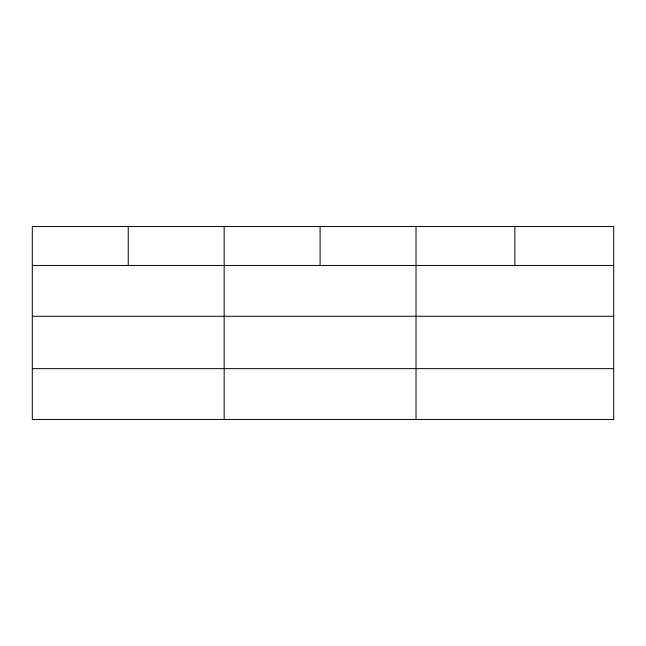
<?xml version="1.0" encoding="UTF-8"?>
<svg xmlns="http://www.w3.org/2000/svg" width="646" height="646" viewBox="0 0 646 646"><rect width="100%" height="100%" fill="white"/><g stroke="black" fill="none" stroke-linecap="round" stroke-linejoin="round"><path stroke-width="0.97" d="M613.7 316.282L613.7 226.544L32.3 226.544L32.3 419.456L613.7 419.456L613.7 316.282L32.3 316.282M32.3 265.458L613.7 265.458M32.3 368.64L613.7 368.64M514.862 226.544L514.862 265.458M416.024 226.544L416.024 419.456M320.093 226.544L320.093 265.458M224.162 226.544L224.162 419.456M128.231 226.544L128.231 265.458"/></g></svg>
